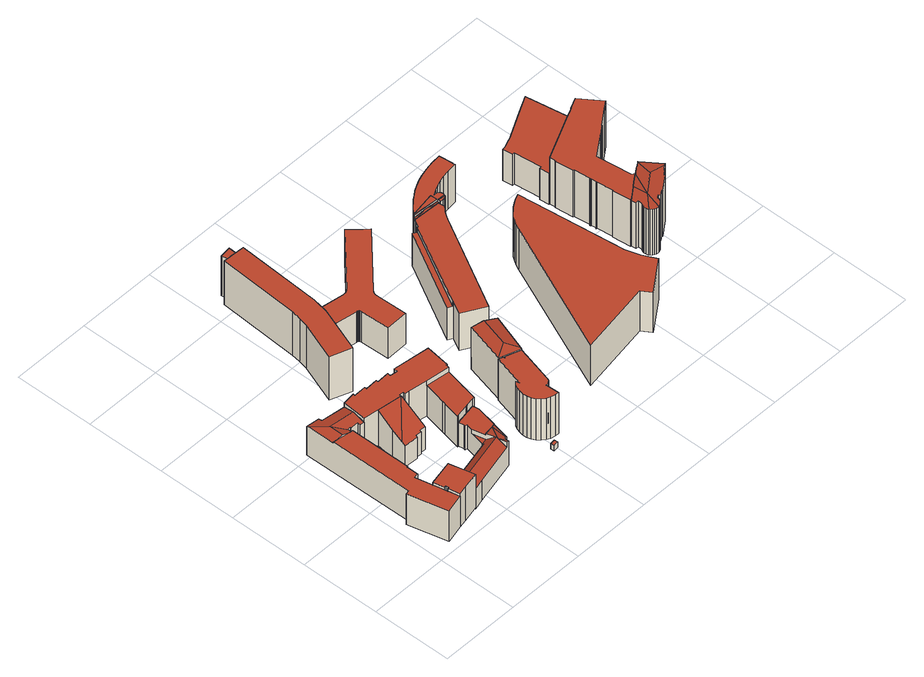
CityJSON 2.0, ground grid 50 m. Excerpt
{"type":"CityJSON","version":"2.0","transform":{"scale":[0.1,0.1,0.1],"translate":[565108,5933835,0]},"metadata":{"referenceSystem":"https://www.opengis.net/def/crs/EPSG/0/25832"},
"CityObjects":{
"building1":{"type":"Building","attributes":{"Gemeindeschluessel":"02000000","Geometrietyp2DReferenz":"3000","function":"31001_1010","roofType":"1000","measuredHeight":23.55,"storeysAboveGround":7},"geometry":[{"type":"MultiSurface","lod":"2","boundaries":[[[0,1,2,3,4]],[[2,5,6,7,8,9,3]],[[10,11,12,13]],[[14,15,16,17]],[[17,16,18,19]],[[0,20,1]],[[5,21,6]],[[22,23,24,25]],[[25,24,26,27]],[[28,29,30,31]],[[31,30,32,33]],[[34,8,7,35]],[[36,37,38,39]],[[40,41,20,0,4,15,14]],[[42,36,39,28,31,33,34,35,22,25,27,43,10,13,44,45,46,40,14,17,19,47]],[[48,49,12,11,50,26,24,23,21,5,1,20,41,51]],[[52,53,18,16,15,4,3]],[[38,37,54,52,3,9,32,30,29]],[[50,11,10,43]],[[48,51,46,45]],[[18,53,47,19]],[[42,47,53,52,54]],[[54,37,36,42]],[[34,33,32,9,8]],[[38,29,28,39]],[[26,50,43,27]],[[22,35,7,6,21,23]],[[1,5,2]],[[49,48,45,44]],[[12,49,44,13]],[[51,41,40,46]]],"semantics":{"surfaces":[{"type":"RoofSurface"},{"type":"WallSurface"},{"type":"GroundSurface"}],"values":[0,0,1,1,1,1,1,1,1,1,1,1,1,1,2,0,0,0,1,1,1,1,1,1,1,1,1,1,1,1,1]}}]},
"building2":{"type":"Building","attributes":{"Gemeindeschluessel":"02000000","Geometrietyp2DReferenz":"3000","function":"31001_2310","roofType":"1000","measuredHeight":24.56,"storeysAboveGround":6},"geometry":[{"type":"MultiSurface","lod":"2","boundaries":[[[55,56,57,58]],[[59,60,61,62]],[[62,61,63,64]],[[64,63,65,66]],[[66,65,67,68]],[[68,67,69,70]],[[69,67,65,63,61,60,71,57,56,72]],[[59,62,64,66,68,70,73,55,58,74]],[[73,70,69,72]],[[59,74,71,60]],[[74,58,57,71]],[[55,73,72,56]]],"semantics":{"surfaces":[{"type":"WallSurface"},{"type":"RoofSurface"},{"type":"GroundSurface"}],"values":[0,0,0,0,0,0,1,2,0,0,0,0]}}]},
"building3":{"type":"Building","attributes":{"Gemeindeschluessel":"02000000","Geometrietyp2DReferenz":"3000","function":"31001_1120","roofType":"3100","measuredHeight":19.26,"storeysAboveGround":5},"geometry":[{"type":"MultiSurface","lod":"2","boundaries":[[[75,76,77,78,79]],[[80,81,75,79]],[[82,83,78,77]],[[84,85,86]],[[87,88,89,90]],[[91,92,93,94]],[[95,96,97,98]],[[99,100,101,102]],[[102,101,103,104]],[[104,103,105,106]],[[83,107,78]],[[108,109,96,95]],[[110,111,78]],[[112,80,79]],[[113,114,115,87,90,116,91,94,108,95,98,117,99,102,104,106]],[[79,78,111,118]],[[92,91,116,119]],[[88,87,115,81,80,112]],[[108,94,93,86,85,120,109]],[[115,114,76,75,81]],[[114,113,82,77,76]],[[84,118,111,110,120,85]],[[113,106,105,107,83,82]],[[100,99,117,121]],[[121,117,98,97]],[[79,118,122]],[[116,90,89,123,119]],[[121,97,96,109,120,110,78,107,105,103,101,100]],[[123,89,88,112,79,122]],[[123,122,118,84,86,93,92,119]]],"semantics":{"surfaces":[{"type":"RoofSurface"},{"type":"WallSurface"},{"type":"GroundSurface"}],"values":[0,0,0,0,1,1,1,1,1,1,1,1,1,1,2,0,1,1,1,1,1,1,1,1,1,1,1,0,0,0]}}]},
"building4":{"type":"Building","attributes":{"Gemeindeschluessel":"02000000","Geometrietyp2DReferenz":"3000","function":"31001_1120","roofType":"1000","measuredHeight":26.43,"storeysAboveGround":7},"geometry":[{"type":"MultiSurface","lod":"2","boundaries":[[[124,125,126,127,128,129,130,131]],[[129,132,133,130]],[[134,128,127,135]],[[135,127,126,136]],[[136,126,125,137]],[[137,125,124,138]],[[138,124,131,139]],[[140,132,129,141]],[[142,143,144,145]],[[145,144,146,147]],[[148,149,150,151]],[[152,153,154,155]],[[155,154,156,157]],[[158,159,160,161]],[[161,160,162,163]],[[163,162,164,165]],[[165,164,166,167]],[[168,169,170,171]],[[171,170,172,173]],[[174,175,176,177]],[[178,179,180,181]],[[182,183,184,185]],[[186,187,188,189]],[[190,191,192,193]],[[166,164,162,160,159,172,170,169,178,181,192,191,188,187]],[[194,195,185,184]],[[174,177,168,171,173,158,161,163,165,167,186,189,190,193,196,152,155,157,197,134,135,136,137,138,139,198,199,182,185,195,200,201,142,145,147,148,151,202,203,204]],[[205,140,141,206,156,154,153,180,179,176,175,207,208,209,150,149,146,144,143,210,211,194,184,183]],[[205,183,182,199]],[[134,197,206,141,129,128]],[[180,153,152,196]],[[196,193,192,181,180]],[[207,175,174,204]],[[190,189,188,191]],[[208,207,204,203]],[[168,177,176,179,178,169]],[[186,167,166,187]],[[158,173,172,159]],[[209,208,203,202]],[[150,209,202,151]],[[156,206,197,157]],[[146,149,148,147]],[[210,143,142,201]],[[211,210,201,200]],[[194,211,200,195]],[[199,198,133,132,140,205]],[[198,139,131,130,133]]],"semantics":{"surfaces":[{"type":"RoofSurface"},{"type":"WallSurface"},{"type":"GroundSurface"}],"values":[0,0,1,1,1,1,1,1,1,1,1,1,1,1,1,1,1,1,1,1,1,1,1,1,0,1,2,0,1,1,1,1,1,1,1,1,1,1,1,1,1,1,1,1,1,1,1]}}]},
"building5":{"type":"Building","attributes":{"Gemeindeschluessel":"02000000","Geometrietyp2DReferenz":"3000","function":"31001_3091","roofType":"1000","measuredHeight":4.08,"storeysAboveGround":1},"geometry":[{"type":"MultiSurface","lod":"2","boundaries":[[[212,213,214,215]],[[216,217,218,219]],[[219,218,213,212]],[[218,217,214,213]],[[217,216,215,214]],[[216,219,212,215]]],"semantics":{"surfaces":[{"type":"GroundSurface"},{"type":"RoofSurface"},{"type":"WallSurface"}],"values":[0,1,2,2,2,2]}}]},
"building6":{"type":"Building","attributes":{"Gemeindeschluessel":"02000000","Geometrietyp2DReferenz":"3000","function":"31001_3010","roofType":"1000","measuredHeight":32.08,"storeysAboveGround":9},"geometry":[{"type":"MultiSurface","lod":"2","boundaries":[[[220,221,222,223]],[[223,222,224,225]],[[225,224,226,227]],[[228,229,230,231]],[[232,233,234,235]],[[236,237,238,239]],[[240,234,233,241,242,230,229,226,224,222,221,243,244]],[[232,235,245,246,247,220,223,225,227,236,239,248,249]],[[245,235,234,240]],[[237,236,227,226,229,228]],[[231,230,242,248,239,238]],[[232,249,241,233]],[[249,248,242,241]],[[220,247,243,221]],[[246,245,240,244]],[[247,246,244,243]],[[231,238,237,228]]],"semantics":{"surfaces":[{"type":"WallSurface"},{"type":"RoofSurface"},{"type":"GroundSurface"}],"values":[0,0,0,0,0,0,1,2,0,0,0,0,0,0,0,0,1]}}]},
"building7":{"type":"Building","attributes":{"Gemeindeschluessel":"02000000","Geometrietyp2DReferenz":"3000","function":"31001_2010","roofType":"1000","measuredHeight":30.49,"storeysAboveGround":6},"geometry":[{"type":"MultiSurface","lod":"2","boundaries":[[[250,251,252]],[[253,254,255,256]],[[256,255,257,258]],[[258,257,259,260]],[[261,262,254,253]],[[263,264,265,266]],[[267,268,269,270]],[[270,269,271,272]],[[273,274,275,276]],[[276,275,277,278]],[[278,277,279,280]],[[281,282,283,284]],[[284,283,285,252]],[[252,285,286,250]],[[250,286,287,251]],[[251,287,288,289]],[[289,288,290,291]],[[291,290,292,293]],[[293,292,294,295]],[[295,294,296,297]],[[298,299,300,301]],[[267,270,272,298,301,273,276,278,280,261,253,256,258,260,263,266,281,284,252,251,289,291,293,295,297]],[[279,277,275,274,300,299,271,269,268,296,294,292,290,288,287,286,285,283,282,265,264,259,257,255,254,262]],[[300,274,273,301]],[[271,299,298,272]],[[296,268,267,297]],[[265,282,281,266]],[[279,262,261,280]],[[259,264,263,260]]],"semantics":{"surfaces":[{"type":"RoofSurface"},{"type":"WallSurface"},{"type":"GroundSurface"}],"values":[0,1,1,1,1,1,1,1,1,1,1,1,1,1,1,1,1,1,1,1,1,2,0,1,1,1,1,1,1]}}]},
"building8":{"type":"Building","attributes":{"Gemeindeschluessel":"02000000","Geometrietyp2DReferenz":"3000","function":"31001_2010","roofType":"3200","measuredHeight":32.22,"storeysAboveGround":5},"geometry":[{"type":"MultiSurface","lod":"2","boundaries":[[[302,303,304,305]],[[306,307,308,309]],[[305,304,308,307,310]],[[311,312,306,309,313]],[[313,309,308,304,303]],[[310,307,306,312]],[[313,303,302,311]],[[310,312,311,302,305]]],"semantics":{"surfaces":[{"type":"RoofSurface"},{"type":"GroundSurface"},{"type":"WallSurface"}],"values":[0,1,2,2,2,2,0,0]}}]},
"building9":{"type":"Building","attributes":{"Gemeindeschluessel":"02000000","Geometrietyp2DReferenz":"3000","function":"31001_3010","roofType":"1000","measuredHeight":22.72,"storeysAboveGround":7},"geometry":[{"type":"MultiSurface","lod":"2","boundaries":[[[314,315,316,317]],[[318,319,320,321]],[[322,323,324,325]],[[325,324,326,327]],[[327,326,328,329]],[[329,328,330,331]],[[331,330,332,333]],[[334,335,336,337]],[[338,339,340,341]],[[341,340,342,343]],[[344,345,346,347]],[[348,349,350,351]],[[351,350,352,353]],[[353,352,354,355]],[[348,351,353,355,356,334,337,322,325,327,329,331,333,357,358,314,317,318,321,359,360,338,341,343,344,347]],[[361,362,332,330,328,326,324,323,336,335,363,354,352,350,349,346,345,342,340,339,364,365,320,319,316,315]],[[320,365,359,321]],[[363,335,334,356]],[[336,323,322,337]],[[332,362,357,333]],[[346,349,348,347]],[[342,345,344,343]],[[354,363,356,355]],[[364,339,338,360]],[[365,364,360,359]],[[362,361,358,357]],[[361,315,314,358]],[[316,319,318,317]]],"semantics":{"surfaces":[{"type":"WallSurface"},{"type":"GroundSurface"},{"type":"RoofSurface"}],"values":[0,0,0,0,0,0,0,0,0,0,0,0,0,0,1,2,0,0,0,0,0,0,0,0,0,0,0,0]}}]},
"building10":{"type":"Building","attributes":{"Gemeindeschluessel":"02000000","Geometrietyp2DReferenz":"3000","function":"31001_2010","roofType":"1000","measuredHeight":28.56,"storeysAboveGround":5},"geometry":[{"type":"MultiSurface","lod":"2","boundaries":[[[366,367,368,369]],[[370,371,372,373,374]],[[372,375,376,373]],[[372,377,378,375]],[[379,380,381]],[[379,382,383,380]],[[371,384,385,386,377,372]],[[387,388,389,390]],[[391,369,368,392]],[[366,393,394,367]],[[395,396,397,398]],[[374,399,400,370]],[[401,402,403,404]],[[404,403,405,406]],[[406,405,407,408]],[[409,383,382,410]],[[410,382,379,411]],[[412,413,414,415]],[[415,414,416,417]],[[417,416,418,419]],[[419,418,420,421]],[[421,420,422,423]],[[424,425,426,427]],[[427,426,428,429]],[[429,428,430,431]],[[431,430,432,433]],[[433,432,434,435]],[[436,437,438,439]],[[439,438,440,441]],[[441,440,442,443]],[[444,445,446,447]],[[447,446,448,449]],[[450,451,452,453]],[[453,452,454,455]],[[455,454,456,457]],[[457,456,458,459]],[[460,461,462,463]],[[464,465,466,467]],[[468,469,470,471]],[[471,470,472,473]],[[473,472,474,475]],[[476,474,472,470,469,442,440,438,437,477,448,446,445,458,456,454,452,451,478,434,432,430,428,426,425,422,420,418,416,414,413,409,410,411]],[[479,376,375,378,381,380,383,409,413,412]],[[444,447,449,480,436,439,441,443,468,471,473,475,464,467,460,463,481,482,401,404,406,408,387,390,483,391,392,484,395,398,479,412,415,417,419,421,423,424,427,429,431,433,435,485,450,453,455,457,459]],[[407,405,403,402,400,399,397,396,486,394,393,487,389,388]],[[407,388,387,408]],[[479,398,397,399,374,373,376]],[[401,482,384,371,370,400,402]],[[488,476,411,379,381,378,377,489,490]],[[464,475,474,476,488,465]],[[460,467,466,491,461]],[[444,459,458,445]],[[450,485,478,451]],[[492,481,463,462]],[[386,385,493,494,490,489]],[[468,443,442,469]],[[436,480,477,437]],[[480,449,448,477]],[[485,435,434,478]],[[482,481,492,493,385,384]],[[424,423,422,425]],[[486,396,395,484]],[[391,483,487,393,366,369]],[[484,392,368,367,394,486]],[[389,487,483,390]],[[494,493,492,462,461,491]],[[494,491,466,465,488,490]]],"semantics":{"surfaces":[{"type":"RoofSurface"},{"type":"WallSurface"},{"type":"GroundSurface"}],"values":[0,0,0,0,0,0,0,1,1,1,1,1,1,1,1,1,1,1,1,1,1,1,1,1,1,1,1,1,1,1,1,1,1,1,1,1,1,1,1,1,1,0,1,2,0,1,1,1,1,1,1,1,1,1,1,1,1,1,1,1,1,1,1,1,1,0,0]}}]},
"building11":{"type":"Building","attributes":{"Gemeindeschluessel":"02000000","Geometrietyp2DReferenz":"3000","function":"31001_2010","roofType":"1000","measuredHeight":29.76,"storeysAboveGround":7},"geometry":[{"type":"MultiSurface","lod":"2","boundaries":[[[495,496,497,498]],[[498,497,499,500]],[[500,499,501,502]],[[502,501,503,504]],[[504,503,505,506]],[[506,505,507,508]],[[508,507,509,510]],[[510,509,511,512]],[[496,495,513,514]],[[515,516,517,518,519,511,509,507,505,503,501,499,497,496,514]],[[520,521,513,495,498,500,502,504,506,508,510,512,522,523,524]],[[520,524,517,516]],[[522,512,511,519]],[[521,520,516,515]],[[524,523,518,517]],[[523,522,519,518]],[[513,521,515,514]]],"semantics":{"surfaces":[{"type":"WallSurface"},{"type":"RoofSurface"},{"type":"GroundSurface"}],"values":[0,0,0,0,0,0,0,0,0,1,2,0,0,0,0,0,0]}}]},
"building12":{"type":"Building","attributes":{"Gemeindeschluessel":"02000000","Geometrietyp2DReferenz":"3000","function":"31001_2010","roofType":"1000","measuredHeight":34.54,"storeysAboveGround":6},"geometry":[{"type":"MultiSurface","lod":"2","boundaries":[[[525,526,527,528,529,530,531,532,533,534,535,536,537,538]],[[539,540,541,542,543,544,535,534]],[[535,545,546,536]],[[547,548,549,550]],[[550,549,551,552]],[[553,554,555,556]],[[556,555,548,547]],[[557,558,559,560]],[[545,561,546]],[[537,562,538]],[[563,564,565,566]],[[566,565,567,568]],[[568,567,569,570]],[[570,569,571,572]],[[572,571,573,574]],[[574,573,575,576]],[[576,575,577,578]],[[578,577,558,557]],[[579,533,532,580]],[[580,532,531,581]],[[581,531,530,582]],[[582,530,529,583]],[[583,529,528,584]],[[584,528,527,585]],[[585,527,526,586]],[[586,526,525,587]],[[588,543,542,589]],[[589,542,541,590]],[[590,541,540,591]],[[591,540,539,592]],[[593,594,595,596]],[[596,595,597,598]],[[598,597,599,600]],[[600,599,601,602]],[[602,601,603,604]],[[604,603,605,606]],[[606,605,607,608]],[[608,607,609,610]],[[610,609,611,612]],[[613,614,615,616]],[[616,615,617,618]],[[618,617,619,620]],[[620,619,621,622]],[[622,621,623,624]],[[625,626,627,628]],[[628,627,629,630]],[[630,629,631,632]],[[632,631,633,634]],[[634,633,635,636]],[[636,635,637,638]],[[638,637,639,640]],[[640,639,641,642]],[[642,641,643,644]],[[645,646,647,648]],[[648,647,649,650]],[[651,652,653,654]],[[654,653,655,656]],[[656,655,657,658]],[[658,657,659,660]],[[614,613,552,551]],[[661,662,645,648,650,663,664,651,654,656,658,660,593,596,598,600,602,604,606,608,610,612,588,589,590,591,592,579,580,581,582,583,584,585,586,587,563,566,568,570,572,574,576,578,557,560,553,556,547,550,552,613,616,618,620,622,624,665,625,628,630,632,634,636,638,640,642,644]],[[559,558,577,575,573,571,569,567,565,564,562,537,546,561,666,667,643,641,639,637,635,633,631,629,627,626,668,623,621,619,617,615,614,551,549,548,555,554]],[[667,666,662,661]],[[645,662,666,561,545,646]],[[643,667,661,644]],[[669,663,650,649,670]],[[671,652,651,664,672]],[[672,664,663,669]],[[668,626,625,665]],[[623,668,665,624]],[[594,593,660,659]],[[588,612,611,544,543]],[[579,592,539,534,533]],[[546,537,536]],[[563,587,525,538,562,564]],[[559,554,553,560]],[[672,669,670,673,671]],[[673,670,649,647,646,545,535]],[[673,535,544,611,609,607,605,603,601,599,597,595,594,659,657,655,653,652,671]]],"semantics":{"surfaces":[{"type":"RoofSurface"},{"type":"WallSurface"},{"type":"GroundSurface"}],"values":[0,0,0,1,1,1,1,1,1,1,1,1,1,1,1,1,1,1,1,1,1,1,1,1,1,1,1,1,1,1,1,1,1,1,1,1,1,1,1,1,1,1,1,1,1,1,1,1,1,1,1,1,1,1,1,1,1,1,1,1,2,0,1,1,1,1,1,1,1,1,1,1,1,1,1,1,0,0,0]}}]},
"building13":{"type":"Building","attributes":{"Gemeindeschluessel":"02000000","Geometrietyp2DReferenz":"3000","function":"31001_1120","roofType":"1000","measuredHeight":22.89,"storeysAboveGround":5},"geometry":[{"type":"MultiSurface","lod":"2","boundaries":[[[674,675,676,677]],[[677,676,678,679]],[[679,678,680,681]],[[681,680,682,683]],[[683,682,684,685]],[[685,684,686,687]],[[624,688,689,622]],[[622,689,690,620]],[[620,690,691,618]],[[618,691,692,616]],[[616,692,693,613]],[[552,694,695,696]],[[696,695,697,698]],[[698,697,699,700]],[[700,699,701,702]],[[702,701,703,704]],[[705,706,687,686]],[[613,693,694,552]],[[704,703,675,674]],[[707,708,688,624]],[[708,707,706,705]],[[706,707,624,622,620,618,616,613,552,696,698,700,702,704,674,677,679,681,683,685,687]],[[708,705,686,684,682,680,678,676,675,703,701,699,697,695,694,693,692,691,690,689,688]]],"semantics":{"surfaces":[{"type":"WallSurface"},{"type":"GroundSurface"},{"type":"RoofSurface"}],"values":[0,0,0,0,0,0,0,0,0,0,0,0,0,0,0,0,0,0,0,0,0,1,2]}}]}
},
"vertices":[
[24,777,321],[51,773,328],[87,768,338],[87,862,338],[23,947,321],[124,763,328],[152,760,320],[152,765,320],[146,765,322],[146,782,322],[158,121,103],[158,121,328],[162,103,328],[162,103,103],[22,963,103],[22,963,317],[103,953,317],[103,953,103],[103,929,322],[103,929,103],[24,777,328],[152,760,328],[152,374,103],[152,374,328],[148,374,328],[148,374,103],[148,302,328],[148,302,103],[164,780,103],[164,780,322],[164,786,323],[164,786,103],[146,786,323],[146,786,103],[146,765,103],[152,765,103],[215,763,103],[215,763,319],[215,780,323],[215,780,103],[27,254,103],[27,254,328],[240,760,103],[118,295,103],[178,30,103],[63,1,103],[2,248,103],[252,909,103],[63,1,328],[178,30,328],[118,295,328],[2,248,328],[246,841,338],[252,909,322],[240,760,319],
[297,225,100],[297,225,346],[307,182,346],[307,182,100],[228,42,100],[228,42,346],[178,30,346],[178,30,100],[162,103,346],[162,103,100],[172,106,346],[172,106,100],[168,124,346],[168,124,100],[158,121,346],[158,121,100],[335,68,346],[142,190,346],[142,190,100],[335,68,100],
[684,169,266],[688,188,265],[698,186,262],[702,288,265],[655,203,276],[668,150,276],[681,153,269],[702,185,261],[724,294,261],[638,273,232],[619,354,232],[600,263,232],[403,85,90],[403,85,233],[335,68,233],[335,68,90],[602,254,90],[602,254,240],[600,263,233],[600,263,90],[612,394,90],[612,394,265],[614,405,265],[614,405,90],[682,452,90],[682,452,265],[694,454,265],[694,454,90],[745,464,265],[745,464,90],[752,426,265],[752,426,90],[724,294,265],[626,391,90],[626,391,265],[638,273,265],[638,273,276],[668,150,233],[702,185,90],[688,188,90],[681,153,90],[307,182,90],[608,438,90],[651,219,276],[307,182,241],[619,354,265],[608,438,265],[653,211,283],[320,130,283],
[398,532,249],[399,542,255],[436,539,255],[436,549,260],[474,546,260],[487,725,355],[312,559,261],[310,538,249],[332,745,355],[317,635,299],[474,546,91],[436,549,91],[436,539,91],[399,542,91],[398,532,91],[310,538,91],[332,745,351],[487,725,351],[406,895,91],[406,895,351],[484,899,351],[484,899,91],[482,885,351],[482,885,91],[561,888,91],[561,888,351],[559,868,351],[559,868,91],[539,720,91],[539,720,351],[512,723,351],[512,723,91],[513,737,351],[513,737,91],[761,472,91],[761,472,317],[760,466,317],[760,466,91],[745,464,317],[745,464,91],[694,454,317],[694,454,91],[682,452,317],[682,452,91],[782,574,91],[782,574,317],[778,553,317],[778,553,91],[777,548,317],[777,548,91],[816,707,91],[816,707,351],[810,708,351],[810,708,91],[805,685,317],[805,685,351],[656,704,351],[656,704,317],[240,760,91],[240,760,351],[252,909,351],[252,909,91],[608,438,91],[608,438,317],[601,436,317],[601,436,91],[624,548,91],[624,548,317],[628,566,317],[628,566,91],[331,919,351],[331,919,91],[656,704,91],[488,739,91],[317,635,91],[332,747,91],[329,906,91],[407,909,91],[603,862,91],[607,887,91],[836,857,91],[332,747,351],[488,739,351],[836,857,351],[607,887,351],[603,862,351],[407,909,351],[329,906,351],
[951,58,85],[921,54,85],[918,75,85],[949,79,85],[949,79,126],[918,75,126],[921,54,126],[951,58,126],
[489,1437,112],[489,1437,433],[497,1493,433],[497,1493,112],[529,2004,433],[529,2004,112],[575,2001,433],[575,2001,112],[575,2002,407],[575,2002,433],[630,1999,433],[630,1999,407],[637,1473,112],[637,1473,433],[620,1377,433],[620,1377,112],[566,2056,112],[566,2056,407],[634,2064,407],[634,2064,112],[516,1091,433],[667,1996,433],[630,1998,433],[476,1382,433],[387,1138,433],[516,1091,112],[387,1138,112],[476,1382,112],[630,1998,112],[667,1996,112],
[1077,538,12],[1084,549,12],[1076,552,12],[948,299,12],[948,299,316],[952,324,316],[952,324,12],[960,347,316],[960,347,12],[973,369,316],[973,369,12],[949,273,12],[949,273,316],[990,387,12],[990,387,316],[996,364,316],[996,364,12],[1089,251,12],[1089,251,316],[1076,251,316],[1076,251,12],[1080,168,316],[1080,168,12],[1005,188,12],[1005,188,316],[985,204,316],[985,204,12],[968,224,316],[968,224,12],[956,248,316],[956,248,12],[1047,562,12],[1047,562,316],[1050,561,316],[1050,561,12],[1076,552,316],[1077,538,316],[1084,549,316],[1177,517,316],[1177,517,12],[1116,281,316],[1116,281,12],[1112,272,316],[1112,272,12],[1106,263,316],[1106,263,12],[1098,256,316],[1098,256,12],[1054,169,12],[1054,169,316],[1028,176,316],[1028,176,12],
[1137,609,339],[1184,788,339],[1115,813,323],[1050,564,323],[1177,517,17],[1050,561,17],[1115,813,17],[1259,759,17],[1050,561,322],[1180,526,325],[1177,517,323],[1259,759,321],
[620,1377,98],[620,1377,325],[637,1473,325],[637,1473,98],[680,1469,98],[680,1469,325],[686,1481,325],[686,1481,98],[817,1309,98],[817,1309,325],[816,1315,325],[816,1315,98],[813,1320,325],[813,1320,98],[808,1324,325],[808,1324,98],[803,1325,325],[803,1325,98],[798,1323,325],[798,1323,98],[961,1129,98],[961,1129,325],[822,1125,325],[822,1125,98],[859,1458,98],[859,1458,325],[869,1461,325],[869,1461,98],[878,1467,325],[878,1467,98],[1194,1770,98],[1194,1770,325],[1289,1670,325],[1289,1670,98],[971,1365,98],[971,1365,325],[963,1356,325],[963,1356,98],[958,1346,325],[958,1346,98],[955,1335,325],[955,1335,98],[955,1323,98],[666,1345,98],[667,1370,98],[838,1458,98],[849,1457,98],[667,1370,325],[666,1345,325],[955,1323,325],[849,1457,325],[838,1458,325],
[1217,1036,246],[1490,1531,246],[1465,1545,246],[1192,1050,246],[1691,1569,272],[1691,1570,276],[1613,1582,293],[1525,1578,275],[1525,1577,272],[1537,1594,275],[1531,1585,275],[1704,1587,272],[1538,1595,272],[1704,1587,287],[1543,1601,288],[1538,1595,287],[1699,1631,288],[1546,1605,288],[1690,1576,276],[1706,1569,272],[1705,1578,272],[1317,875,8],[1317,875,283],[1177,953,283],[1177,953,8],[1192,1050,8],[1465,1545,8],[1217,1036,283],[1490,1531,283],[1496,1530,8],[1496,1530,283],[1512,1559,283],[1512,1559,8],[1525,1577,283],[1691,1569,283],[1695,1531,8],[1695,1531,283],[1667,1500,283],[1667,1500,8],[1651,1477,283],[1651,1477,8],[1636,1453,283],[1636,1453,8],[1546,1605,283],[1699,1631,283],[1704,1587,283],[1551,1611,8],[1551,1611,283],[1573,1635,283],[1573,1635,8],[1596,1658,283],[1596,1658,8],[1621,1680,283],[1621,1680,8],[1647,1699,283],[1647,1699,8],[1674,1717,283],[1674,1717,8],[1708,1736,8],[1708,1736,283],[1743,1752,283],[1743,1752,8],[1779,1765,283],[1779,1765,8],[1816,1776,283],[1816,1776,8],[1824,1778,283],[1824,1778,8],[1825,1778,283],[1825,1778,8],[1720,1625,8],[1720,1625,283],[1718,1624,283],[1718,1624,8],[1729,1626,283],[1729,1626,8],[1740,1624,283],[1740,1624,8],[1845,1676,8],[1845,1676,283],[1812,1667,283],[1812,1667,8],[1780,1655,283],[1780,1655,8],[1943,1794,8],[1943,1794,283],[1953,1707,283],[1953,1707,8],[1951,1707,283],[1951,1707,8],[1953,1691,283],[1953,1691,8],[1891,1684,283],[1891,1684,8],[1739,1569,8],[1739,1569,283],[1727,1567,282],[1727,1567,8],[1755,1583,8],[1755,1583,282],[1750,1576,287],[1750,1576,8],[1750,1618,8],[1750,1618,283],[1756,1608,283],[1756,1608,8],[1758,1600,283],[1758,1600,8],[1758,1591,283],[1758,1591,8],[1755,1585,283],[1749,1641,283],[1884,1789,283],[1531,1585,8],[1749,1641,8],[1708,1568,8],[1690,1576,8],[1221,1033,8],[1494,1528,8],[1884,1789,8],[1494,1528,283],[1221,1033,283],[1755,1585,281],[1704,1587,273],[1704,1587,281],[1749,1575,288],[1708,1568,282],[1706,1569,282],[1705,1578,288],
[1816,1122,8],[1816,1122,305],[1830,1151,305],[1830,1151,8],[1847,1178,305],[1847,1178,8],[1866,1204,305],[1866,1204,8],[1889,1227,305],[1889,1227,8],[1913,1248,305],[1913,1248,8],[1940,1266,305],[1940,1266,8],[1968,1282,305],[1968,1282,8],[1998,1294,305],[1998,1294,8],[1450,281,8],[1450,281,305],[1909,360,305],[1949,304,305],[2147,445,305],[2104,533,305],[2076,620,305],[1949,304,8],[1909,360,8],[2076,620,8],[2104,533,8],[2147,445,8],
[2333,806,345],[2336,774,345],[2351,776,347],[2354,753,347],[2347,744,346],[2342,733,346],[2340,722,345],[2341,710,345],[2344,699,345],[2346,697,345],[2417,773,354],[2407,861,354],[2378,840,350],[2332,806,345],[2350,689,345],[2359,681,345],[2369,675,345],[2380,671,345],[2392,671,346],[2396,672,346],[2486,920,345],[2435,882,350],[2271,1283,8],[2271,1283,350],[2276,1283,350],[2276,1283,8],[2272,1322,350],[2272,1322,8],[2290,1168,8],[2290,1168,350],[2285,1168,350],[2285,1168,8],[2297,1066,8],[2297,1066,350],[2302,1066,350],[2302,1066,8],[2486,920,350],[2332,806,350],[2328,806,8],[2328,806,350],[2314,921,350],[2314,921,8],[2319,921,350],[2319,921,8],[2307,1024,350],[2307,1024,8],[2302,1023,350],[2302,1023,8],[2306,1031,350],[2306,1031,8],[2303,1059,350],[2303,1059,8],[2298,1058,350],[2298,1058,8],[2344,699,8],[2341,710,8],[2340,722,8],[2342,733,8],[2347,744,8],[2354,753,8],[2351,776,8],[2336,774,8],[2333,806,8],[2392,671,8],[2380,671,8],[2369,675,8],[2359,681,8],[2350,689,8],[2493,734,8],[2493,734,345],[2490,738,345],[2490,738,8],[2462,718,345],[2462,718,8],[2454,730,347],[2454,730,8],[2437,718,347],[2437,718,8],[2435,706,346],[2435,706,8],[2430,695,346],[2430,695,8],[2423,686,345],[2423,686,8],[2414,678,345],[2414,678,8],[2404,673,345],[2404,673,8],[2564,1460,8],[2564,1460,350],[2565,1461,350],[2565,1461,8],[2571,1464,350],[2571,1464,8],[2572,1462,350],[2572,1462,8],[2607,1479,350],[2607,1479,8],[2606,1480,350],[2606,1480,8],[2768,1385,8],[2768,1385,350],[2768,1384,350],[2768,1384,8],[2737,1361,350],[2737,1361,8],[2737,1362,350],[2737,1362,8],[2624,1280,350],[2624,1280,8],[2626,1278,350],[2626,1278,8],[2611,1267,350],[2611,1267,8],[2593,1254,350],[2593,1254,8],[2579,1244,350],[2579,1244,8],[2577,1246,350],[2577,1246,8],[2487,919,8],[2487,919,345],[2531,952,345],[2531,952,8],[2533,950,345],[2533,950,8],[2617,837,8],[2617,837,346],[2609,831,346],[2609,831,8],[2612,827,345],[2612,827,8],[2583,807,345],[2583,807,8],[2586,803,345],[2586,803,8],[2442,1147,8],[2469,929,8],[2561,971,8],[2645,857,8],[2675,1513,8],[2469,929,350],[2442,1147,350],[2675,1513,350],[2561,971,345],[2558,968,345],[2635,850,346],[2645,857,345],[2539,863,354],
[2232,1615,8],[2232,1615,237],[2249,1617,237],[2249,1617,8],[2303,1638,237],[2303,1638,8],[2311,1641,237],[2311,1641,8],[2326,1647,237],[2326,1647,8],[2333,1651,237],[2333,1651,8],[2491,1734,237],[2491,1734,8],[2606,1480,237],[2607,1479,237],[2572,1462,237],[2571,1464,237],[2565,1461,237],[2564,1460,237],[2272,1322,237],[2267,1320,237],[2267,1320,8],[2260,1382,237],[2260,1382,8],[2274,1383,237],[2274,1383,8],[2254,1552,237],[2254,1552,8],[2240,1550,237],[2240,1550,8],[2592,1787,237],[2592,1787,8],[2641,1497,8],[2641,1497,237]
]}
